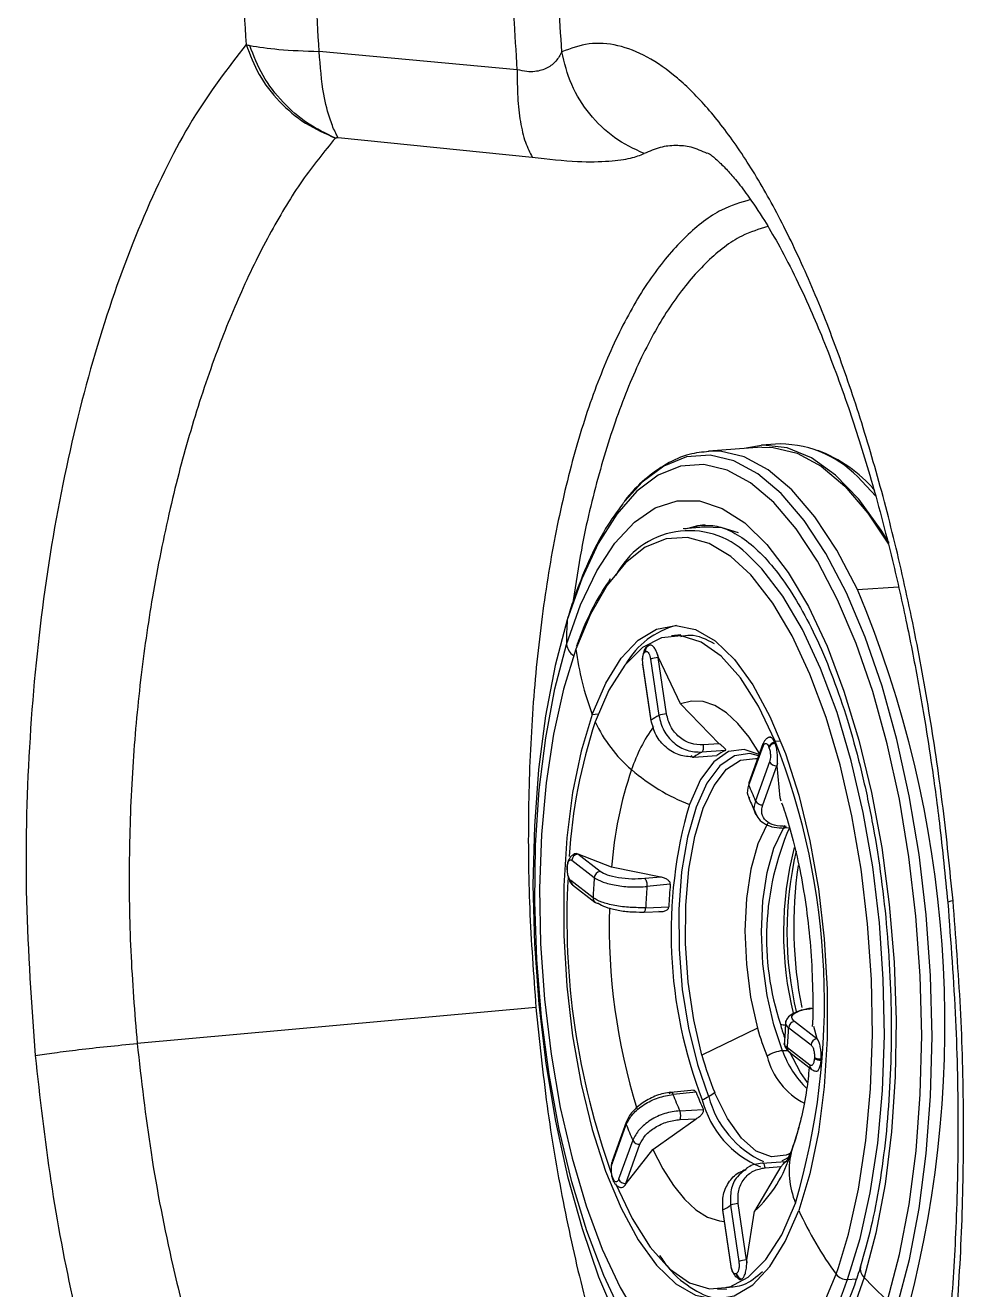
# Model space of a CAD drawing. Extents: x 939 to 1039, y 781 to 934.
# Drawn here: x 1024.945 to 1026.781, y 845.999 to 848.473 of the extents above; entities that cross this region are included whole.
import ezdxf

# ---------------------------------------------------------------- set-up
doc = ezdxf.new("R2010")
doc.units = 0
doc.header["$MEASUREMENT"] = 0
doc.layers.add('1', color=4, linetype='Continuous')

# ---------------------------------------------------------------- blocks, each defined once
blk = doc.blocks.new('Envoy')
at = {"layer": '1', "color": 3, "linetype": 'Continuous', "lineweight": 25}
for p, q in [((87.2537, 49.2116), (86.8662, 49.2474)), ((86.9031, 49.0789), (87.2831, 49.0404)), ((87.7317, 48.473), (87.6279, 48.4657)), ((87.7677, 48.4795), (87.7314, 48.4769)), ((87.9276, 48.4068), (87.9551, 48.3772)), ((87.619, 48.317), (87.5782, 48.3134)), ((87.5817, 48.3137), (87.6132, 48.3206)), ((87.9189, 48.1947), (87.999, 48.2003)), ((87.5733, 48.106), (87.5552, 48.1044)), ((87.5037, 48.0728), (87.5044, 48.0732)), ((87.5093, 48.0841), (87.5085, 48.0837)), ((87.53, 48.0617), (87.5282, 48.0674)), ((87.5282, 48.0674), (87.5293, 48.0616)), ((87.5293, 48.0616), (87.53, 48.0617)), ((87.5455, 47.9514), (87.5293, 48.0616)), ((87.5726, 47.9709), (87.53, 48.0617)), ((87.4985, 48.0484), (87.5147, 47.9381)), ((87.5155, 47.939), (87.4993, 48.0493)), ((87.5144, 48.0583), (87.5306, 47.948)), ((87.6485, 47.8931), (87.5726, 47.9709)), ((87.4004, 47.9506), (87.4119, 47.9514)), ((87.6485, 47.8931), (87.6173, 47.8908)), ((87.7342, 47.8932), (87.7066, 47.8167)), ((87.7068, 47.8119), (87.7345, 47.8884)), ((87.757, 47.8957), (87.7576, 47.8942)), ((87.7584, 47.898), (87.7685, 47.8989)), ((87.5988, 47.8671), (87.6439, 47.87)), ((87.6607, 47.88), (87.6147, 47.8766)), ((87.7453, 47.8872), (87.7459, 47.8857)), ((87.7471, 47.858), (87.7195, 47.7815)), ((87.7337, 47.7736), (87.7613, 47.8501)), ((87.7626, 47.8546), (87.7613, 47.8501)), ((87.7613, 47.8501), (87.7621, 47.8501)), ((87.7621, 47.8501), (87.7626, 47.8546)), ((87.7676, 47.787), (87.7621, 47.8501)), ((87.7698, 47.7809), (87.7676, 47.787)), ((87.7765, 47.7285), (87.786, 47.729)), ((87.3694, 47.6783), (87.3645, 47.6774)), ((87.3725, 47.6771), (87.3694, 47.6783)), ((87.3694, 47.6783), (87.3718, 47.677)), ((87.3718, 47.677), (87.3725, 47.6771)), ((87.4156, 47.6432), (87.3718, 47.677)), ((87.4381, 47.6514), (87.3725, 47.6771)), ((87.3508, 47.6537), (87.3507, 47.6517)), ((87.3516, 47.6502), (87.3517, 47.6522)), ((87.3605, 47.665), (87.4043, 47.6312)), ((87.5342, 47.6322), (87.4381, 47.6514)), ((87.4019, 47.5918), (87.3581, 47.6256)), ((87.3617, 47.617), (87.4055, 47.5832)), ((87.5342, 47.6322), (87.5032, 47.6292)), ((87.5529, 47.6182), (87.5073, 47.6139)), ((87.5048, 47.5723), (87.5502, 47.5743)), ((87.5009, 47.5635), (87.5358, 47.565)), ((87.2902, 47.3769), (86.5102, 47.3068)), ((87.8396, 47.3158), (87.7958, 47.3496)), ((87.7235, 47.3366), (87.6148, 47.2838)), ((87.7845, 47.3376), (87.8283, 47.3038)), ((87.8403, 47.3158), (87.8339, 47.3401)), ((87.8259, 47.2643), (87.7821, 47.2982)), ((87.8396, 47.3158), (87.8419, 47.3134)), ((87.8403, 47.3158), (87.8396, 47.3158)), ((87.8419, 47.3134), (87.8403, 47.3158)), ((87.7858, 47.2896), (87.7852, 47.29)), ((87.7858, 47.2896), (87.8296, 47.2558)), ((87.8348, 47.2791), (87.8347, 47.2772)), ((87.8482, 47.2763), (87.8481, 47.2744)), ((87.5995, 47.2153), (87.5543, 47.2111)), ((87.6034, 47.2113), (87.5583, 47.2071)), ((87.5716, 47.175), (87.6175, 47.1773)), ((87.4667, 47.1526), (87.439, 47.0762)), ((87.4393, 47.0714), (87.4669, 47.1479)), ((87.4717, 47.1631), (87.4667, 47.1528)), ((87.519, 47.099), (87.6034, 47.1594)), ((87.5722, 47.1579), (87.6034, 47.1594)), ((87.4796, 47.1174), (87.4519, 47.041)), ((87.4661, 47.033), (87.4937, 47.1095)), ((87.4668, 47.0331), (87.519, 47.099)), ((87.7325, 47.0725), (87.7785, 47.0761)), ((87.718, 46.9787), (87.7696, 47.0661)), ((87.7384, 47.0637), (87.7696, 47.0661)), ((87.4404, 47.0399), (87.4411, 47.0384)), ((87.4411, 47.0421), (87.4405, 47.0436)), ((87.4645, 47.0294), (87.4668, 47.0331)), ((87.4661, 47.033), (87.4645, 47.0294)), ((87.4668, 47.0331), (87.4661, 47.033)), ((87.655, 46.9804), (87.6712, 46.8701)), ((87.672, 46.871), (87.6558, 46.9813)), ((87.6709, 46.9903), (87.6871, 46.88)), ((87.7019, 46.8834), (87.6858, 46.9936)), ((87.7027, 46.8834), (87.7179, 46.9786)), ((87.7027, 46.8834), (87.7019, 46.8834)), ((87.7019, 46.8834), (87.7026, 46.8774)), ((87.7026, 46.8774), (87.7027, 46.8834)), ((87.6827, 46.8566), (87.682, 46.8561)), ((87.8773, 46.8552), (87.8819, 46.8683)), ((87.6454, 46.826), (87.6635, 46.8269)), ((87.6932, 46.8459), (87.6925, 46.8455)), ((87.8993, 46.8453), (87.9171, 46.8463))]:
    blk.add_line(p, q, dxfattribs=at)
at = {"layer": '1', "color": 3, "linetype": 'Continuous', "lineweight": 25, "flags": 128}
for points in [[(87.9966, 46.7927), (88.0207, 46.8841), (88.0399, 46.9841), (88.0537, 47.0913), (88.0621, 47.2039), (88.0649, 47.3204), (88.062, 47.4392), (88.0536, 47.5584), (88.0396, 47.6763), (88.0204, 47.7912), (87.9962, 47.9014), (87.9673, 48.0054), (87.9342, 48.1015), (87.8974, 48.1885), (87.8574, 48.265), (87.8148, 48.3299), (87.7701, 48.3823), (87.7242, 48.4214), (87.6775, 48.4466), (87.6309, 48.4576), (87.5849, 48.4542), (87.5403, 48.4364), (87.4977, 48.4046), (87.4639, 48.3673)], [(87.9189, 48.1947), (87.8786, 48.2717), (87.8357, 48.337), (87.7908, 48.3897), (87.7445, 48.4291), (87.6976, 48.4545), (87.6506, 48.4655), (87.6284, 48.4657)], [(87.9811, 48.2858), (87.9656, 48.3109), (87.9216, 48.3713), (87.8758, 48.4188), (87.829, 48.4525), (87.7818, 48.4721), (87.7349, 48.4771), (87.6976, 48.4706)], [(87.7317, 48.473), (87.7544, 48.4729), (87.8014, 48.4618), (87.8483, 48.4364), (87.8946, 48.3971), (87.9396, 48.3443), (87.9797, 48.2837)], [(87.9776, 46.8037), (88.0013, 46.8936), (88.0201, 46.9918), (88.0337, 47.097), (88.042, 47.2077), (88.0447, 47.3222), (88.0419, 47.4388), (88.0335, 47.5559), (88.0198, 47.6717), (88.001, 47.7846), (87.9772, 47.8929), (87.9488, 47.995), (87.9163, 48.0894), (87.8802, 48.1748), (87.8409, 48.25), (87.799, 48.3137), (87.7552, 48.3652), (87.71, 48.4036), (87.6642, 48.4284), (87.6184, 48.4392), (87.5732, 48.4358), (87.5294, 48.4184), (87.4876, 48.3871), (87.4483, 48.3425), (87.4122, 48.2851), (87.3798, 48.2159), (87.3515, 48.1357)], [(87.3501, 48.0875), (87.3775, 48.1648), (87.4091, 48.2311), (87.4443, 48.2854), (87.4827, 48.3268), (87.5235, 48.3546), (87.5662, 48.3685), (87.6101, 48.3682), (87.6545, 48.3536), (87.6987, 48.3251), (87.742, 48.2831), (87.7836, 48.2283), (87.8231, 48.1614), (87.8596, 48.0837), (87.8927, 47.9962), (87.9219, 47.9003), (87.9466, 47.7977), (87.9665, 47.6899), (87.9813, 47.5785), (87.9907, 47.4655), (87.9946, 47.3524), (87.9929, 47.2412), (87.9857, 47.1336), (87.9731, 47.0312), (87.9552, 46.9358), (87.9323, 46.8487)], [(87.621, 48.3211), (87.6064, 48.3193), (87.5875, 48.3142)], [(87.6861, 48.3055), (87.6544, 48.3152), (87.619, 48.317)], [(87.7102, 48.2234), (87.6716, 48.2594), (87.6291, 48.2851), (87.5866, 48.2967), (87.5447, 48.2942), (87.5041, 48.2775), (87.4655, 48.2469), (87.4297, 48.203), (87.3971, 48.1465), (87.3684, 48.0784)], [(87.8993, 46.8453), (87.924, 46.9253), (87.944, 47.0146), (87.9587, 47.1117), (87.968, 47.2149), (87.9716, 47.3224), (87.9696, 47.4324), (87.962, 47.543), (87.9488, 47.6524), (87.9304, 47.7585), (87.907, 47.8597), (87.8791, 47.9542), (87.847, 48.0404), (87.8114, 48.1168), (87.7729, 48.1821), (87.7321, 48.2352), (87.7018, 48.2652)], [(87.8819, 46.8683), (87.9016, 46.9338), (87.9212, 47.0215), (87.9356, 47.1169), (87.9448, 47.2182), (87.9484, 47.3238), (87.9464, 47.4318), (87.9389, 47.5405), (87.926, 47.6478), (87.9079, 47.7521), (87.8849, 47.8515), (87.8575, 47.9443), (87.826, 48.0289), (87.791, 48.104), (87.7532, 48.1681), (87.7132, 48.2202), (87.7102, 48.2234)], [(87.3515, 48.1357), (87.3278, 48.0459), (87.309, 47.9476), (87.2954, 47.8424), (87.2872, 47.7318), (87.2844, 47.6173), (87.2873, 47.5007), (87.2956, 47.3836), (87.3093, 47.2678), (87.3282, 47.1549), (87.3519, 47.0466), (87.3803, 46.9445), (87.4128, 46.85), (87.4489, 46.7646), (87.4882, 46.6895), (87.5301, 46.6257), (87.564, 46.5847)], [(87.4004, 47.9506), (87.4266, 48.0116), (87.4568, 48.0605), (87.4903, 48.096), (87.5262, 48.1175), (87.5639, 48.1244), (87.6024, 48.1166), (87.6409, 48.0942), (87.6785, 48.0578), (87.7144, 48.0082), (87.7478, 47.9464), (87.778, 47.8738), (87.8043, 47.7922), (87.826, 47.7032), (87.8427, 47.609), (87.8541, 47.5115), (87.8598, 47.413), (87.8598, 47.3157), (87.854, 47.2217), (87.8426, 47.1331), (87.8258, 47.052), (87.8041, 46.9801)], [(87.4791, 46.7394), (87.4594, 46.7747), (87.4228, 46.8525), (87.3897, 46.94), (87.3605, 47.0358), (87.3358, 47.1385), (87.3159, 47.2463), (87.3011, 47.3576), (87.2917, 47.4707), (87.2878, 47.5837), (87.2895, 47.6949), (87.2967, 47.8026), (87.3094, 47.9049), (87.3272, 48.0004), (87.3501, 48.0875)], [(87.7584, 47.898), (87.7258, 47.9664), (87.6902, 48.0223), (87.6524, 48.0646), (87.6134, 48.0921), (87.5741, 48.1042), (87.5355, 48.1005), (87.4985, 48.0812), (87.464, 48.0468), (87.433, 47.998), (87.4061, 47.9361)], [(87.3684, 48.0784), (87.3441, 47.9998), (87.3245, 47.912), (87.3101, 47.8167), (87.301, 47.7153), (87.2974, 47.6098), (87.2993, 47.5017), (87.3068, 47.3931), (87.3197, 47.2857), (87.3378, 47.1815), (87.3608, 47.0821), (87.3883, 46.9893), (87.4197, 46.9046), (87.4547, 46.8296), (87.4925, 46.7655), (87.5326, 46.7134), (87.5712, 46.6765)], [(87.4985, 48.0484), (87.4985, 48.0484), (87.4987, 48.0488), (87.4993, 48.0493)], [(87.7274, 47.8743), (87.707, 47.9062), (87.6853, 47.933), (87.663, 47.9536), (87.6402, 47.9678), (87.6174, 47.9755), (87.5947, 47.9765), (87.5726, 47.9709)], [(87.4004, 47.9506), (87.3786, 47.8787), (87.3618, 47.7975), (87.3504, 47.709), (87.3446, 47.615), (87.3446, 47.5177), (87.3504, 47.4191), (87.3617, 47.3217), (87.3784, 47.2274), (87.4002, 47.1384), (87.4264, 47.0568), (87.4566, 46.9843), (87.49, 46.9225), (87.5259, 46.8728), (87.5636, 46.8364), (87.6021, 46.8141), (87.6406, 46.8062), (87.6782, 46.8131), (87.7142, 46.8346), (87.7476, 46.8702), (87.7778, 46.919), (87.8041, 46.9801)], [(87.5155, 47.939), (87.5149, 47.9386), (87.5147, 47.9381), (87.5147, 47.9381)], [(87.7345, 47.8939), (87.7343, 47.8933), (87.7342, 47.8932)], [(87.7258, 47.8697), (87.7084, 47.8741), (87.6783, 47.8697), (87.6501, 47.8501), (87.6247, 47.816), (87.6033, 47.7688), (87.5865, 47.7103), (87.5751, 47.6427), (87.5696, 47.5686), (87.57, 47.4909), (87.5764, 47.4125), (87.5885, 47.3365), (87.606, 47.2658), (87.628, 47.2031)], [(87.6148, 47.2838), (87.5989, 47.353), (87.588, 47.4267), (87.5827, 47.5023), (87.5831, 47.5768), (87.5893, 47.6475), (87.6008, 47.7117), (87.6175, 47.767), (87.6385, 47.8114), (87.6632, 47.8431), (87.6905, 47.8611), (87.7196, 47.8645), (87.7232, 47.8639)], [(87.7267, 47.8723), (87.6977, 47.8821), (87.667, 47.8776), (87.6381, 47.8576), (87.6122, 47.8228), (87.5903, 47.7745)], [(87.7441, 47.7379), (87.7427, 47.7357), (87.7244, 47.6973), (87.7107, 47.6479), (87.702, 47.5903), (87.699, 47.5271), (87.7017, 47.4616), (87.71, 47.397), (87.7235, 47.3366)], [(87.7727, 47.2925), (87.7553, 47.3431), (87.7422, 47.4008), (87.7341, 47.4625), (87.7313, 47.5253), (87.7341, 47.5858), (87.7422, 47.6412), (87.7553, 47.6886), (87.7728, 47.7256), (87.7778, 47.7333)], [(87.8211, 47.2304), (87.8074, 47.2497), (87.7864, 47.2913)], [(87.7885, 47.0924), (87.7798, 47.0883), (87.7508, 47.0849), (87.7211, 47.0961), (87.692, 47.1215), (87.6646, 47.1601), (87.6397, 47.2106)], [(87.519, 47.099), (87.5385, 47.0612), (87.5592, 47.0288), (87.5809, 47.002), (87.6032, 46.9814), (87.626, 46.9672), (87.6489, 46.9595), (87.6582, 46.9583)], [(87.7891, 47.0925), (87.7924, 47.1038), (87.7934, 47.1069)], [(87.772, 47.0778), (87.7735, 47.0784), (87.7861, 47.0852)], [(87.4456, 47.0326), (87.4782, 46.9642), (87.5138, 46.9083), (87.5516, 46.866), (87.5906, 46.8385), (87.6299, 46.8264), (87.6685, 46.8301), (87.7055, 46.8494), (87.7399, 46.8838), (87.771, 46.9326), (87.7978, 46.9945)], [(87.655, 46.9804), (87.655, 46.9804), (87.6552, 46.9808), (87.6558, 46.9813)], [(87.5712, 46.6765), (87.5742, 46.6741), (87.6166, 46.6485), (87.6591, 46.6368), (87.7011, 46.6394), (87.7416, 46.6561), (87.7802, 46.6866), (87.816, 46.7305), (87.8486, 46.7871), (87.8773, 46.8552)], [(87.672, 46.871), (87.6713, 46.8706), (87.6712, 46.8701), (87.6714, 46.8698)], [(87.9323, 46.8487), (87.9049, 46.7714), (87.8733, 46.7051), (87.8381, 46.6508), (87.7997, 46.6094), (87.7589, 46.5815), (87.7162, 46.5677), (87.6723, 46.568), (87.6279, 46.5825), (87.5837, 46.611), (87.5405, 46.653), (87.4988, 46.7079), (87.4791, 46.7394)]]:
    blk.add_lwpolyline(points, dxfattribs=at)
at = {"layer": '1', "color": 3, "linetype": 'Continuous', "lineweight": 25}
for centre, radius, start, end in [((87.766, 48.2634), 0.2161, 41.5994, 89.5611), ((87.743, 48.2065), 0.2782, 40.9155, 69.2065), ((87.5903, 48.1482), 0.1617, 46.389, 152.7031), ((85.8911, 47.3445), 2.1989, 345.3828, 22.7465), ((87.7422, 48.0999), 0.3923, 174.7645, 181.8217), ((87.6052, 47.9688), 0.1607, 104.5585, 149.8928), ((87.3807, 48.0914), 0.0309, 187.2617, 237.0498), ((87.9118, 48.1462), 0.5476, 187.1129, 200.9279), ((87.5141, 48.0747), 0.0106, 122.0205, 190.3574), ((87.5147, 48.0752), 0.0105, 106.8579, 190.6797), ((87.5312, 48.0181), 0.0436, 92.4737, 112.6367), ((87.5161, 47.939), 0.00166, 214.1349, 267.1693), ((87.5728, 47.8603), 0.0974, 115.6781, 126.0233), ((87.5473, 47.9078), 0.0436, 92.4737, 112.6367), ((88.3946, 47.6086), 1.0413, 161.6694, 176.4693), ((87.6531, 48.0497), 0.2718, 204.6999, 229.6469), ((87.7807, 47.7403), 0.3203, 144.3937, 161.3909), ((87.7405, 47.8911), 0.00656, 161.4721, 204.2606), ((87.7594, 47.8801), 0.0158, 98.498, 153.1677), ((87.76, 47.8786), 0.0158, 98.504, 153.1726), ((86.4576, 47.3886), 1.3969, 343.6155, 21.3896), ((87.6486, 47.8019), 0.082, 114.3692, 127.3322), ((87.694, 47.8052), 0.0819, 113.9837, 127.7186), ((88.2135, 47.5927), 0.7776, 161.2618, 175.6769), ((87.729, 48.1337), 0.3851, 229.1335, 248.8795), ((87.7604, 47.865), 0.015, 207.9163, 273.7106), ((87.7128, 47.8146), 0.00654, 161.4115, 204.3212), ((87.1205, 47.5502), 0.6421, 21.1143, 24.055), ((88.4576, 47.5228), 0.9031, 163.8163, 201.1888), ((87.7327, 47.7885), 0.015, 207.9348, 273.7011), ((88.2819, 47.5133), 0.5407, 156.5309, 198.1976), ((87.3734, 47.6642), 0.013, 97.3614, 176.152), ((88.4386, 47.5235), 0.6643, 165.4723, 193.9442), ((88.472, 47.5262), 0.6909, 166.9126, 193.3596), ((87.3525, 47.6518), 0.00179, 182.2661, 240.9389), ((87.3523, 47.6535), 0.0015, 153.3852, 246.163), ((87.4172, 47.6303), 0.013, 97.3608, 176.1407), ((88.6188, 47.5364), 0.8244, 171.7336, 191.1632), ((88.823, 47.551), 1.4723, 176.8579, 199.7634), ((87.368, 47.6247), 0.00993, 175.0494, 231.0501), ((88.5055, 47.5438), 1.1047, 175.461, 177.5103), ((88.4812, 47.5392), 0.9317, 175.1307, 177.8407), ((87.4113, 47.5908), 0.0095, 173.8976, 272.7332), ((88.4312, 47.5362), 0.9271, 175.1957, 177.7705), ((88.6514, 47.5393), 1.2181, 178.469, 197.178), ((88.2523, 47.4783), 0.5022, 195.4533, 198.5629), ((87.824, 47.6392), 0.3, 259.2904, 261.3227), ((87.7975, 47.3367), 0.013, 97.3594, 176.1414), ((88.1791, 47.4611), 0.4723, 195.2867, 202.3478), ((86.6809, 47.3856), 1.1046, 355.461, 357.5103), ((87.7921, 47.2973), 0.00999, 175.1252, 226.9169), ((87.8413, 47.3029), 0.013, 97.3746, 176.1388), ((88.2205, 47.4493), 0.6279, 195.2884, 202.3486), ((87.7778, 47.2302), 0.0625, 94.747, 124.6791), ((87.8807, 47.3166), 0.1428, 194.2027, 242.7689), ((87.776, 47.2488), 0.0438, 82.4096, 94.3903), ((87.9487, 47.3533), 0.1862, 199.0581, 226.3544), ((87.8464, 47.2996), 0.0253, 242.337, 273.7052), ((87.8465, 47.3016), 0.0253, 242.3332, 273.705), ((87.8357, 47.2634), 0.00985, 174.7947, 231.3048), ((88.0635, 47.3984), 0.5403, 200.7425, 204.4283), ((88.1081, 47.4013), 0.5392, 200.6353, 204.5413), ((87.5319, 47.3678), 0.1907, 296.0295, 300.2766), ((87.8028, 47.2438), 0.1931, 194.1979, 247.7564), ((87.5366, 47.3597), 0.1813, 300.2755, 304.6675), ((87.8164, 47.2525), 0.1947, 194.6847, 245.3616), ((87.4726, 47.1505), 0.00634, 154.089, 204.9223), ((88.0622, 47.3777), 0.6381, 201.1089, 204.068), ((87.2407, 47.2887), 0.5824, 340.3133, 345.5093), ((87.4928, 47.1244), 0.015, 207.9161, 273.7197), ((87.4452, 47.0741), 0.00654, 161.4119, 204.3208), ((87.5448, 47.1661), 0.2551, 312.7182, 343.2231), ((87.9472, 47.0572), 0.1619, 167.4131, 202.7626), ((87.4452, 47.0417), 0.00514, 158.0054, 200.9959), ((87.4456, 47.0402), 0.0049, 157.0587, 212.2548), ((87.4651, 47.048), 0.015, 207.9362, 273.6997), ((87.6136, 47.0691), 0.0974, 295.6781, 306.0233), ((87.6877, 46.9501), 0.0436, 92.4727, 112.6328), ((88.464, 47.283), 0.7261, 204.6579, 216.0992), ((87.7038, 46.8398), 0.0436, 92.4738, 112.6355), ((87.6944, 46.8579), 0.0125, 187.8297, 261.4639), ((87.6951, 46.8583), 0.0125, 187.8306, 261.4631), ((87.8979, 46.8715), 0.0263, 218.325, 272.9692), ((87.9476, 46.8659), 0.023, 166.9114, 228.3781), ((87.4336, 46.9968), 0.4897, 320.6402, 341.9687), ((88.592, 47.4674), 0.9044, 223.164, 227.2074)]:
    blk.add_arc(centre, radius, start, end, dxfattribs=at)
for points, knots in [([(87.2537, 49.2116), (87.2494, 49.2817), (87.2406, 49.4226), (87.2302, 49.6307), (87.2238, 49.8328), (87.2246, 50.0207), (87.236, 50.1809), (87.2606, 50.3062), (87.298, 50.402), (87.3593, 50.5019), (87.4484, 50.5957), (87.5586, 50.6855), (87.6695, 50.765), (87.7415, 50.8124), (87.778, 50.8364)], [0, 0, 0, 0, 0.062051, 0.124646, 0.187449, 0.249859, 0.312039, 0.374411, 0.437949, 0.501185, 0.625201, 0.752428, 0.874815, 1, 1, 1, 1]), ([(86.923, 50.8262), (86.8976, 50.7984), (86.8469, 50.7426), (86.7897, 50.6451), (86.7514, 50.5457), (86.7279, 50.459), (86.7104, 50.3604), (86.6977, 50.2396), (86.6914, 50.0967), (86.6915, 49.9343), (86.697, 49.7401), (86.7078, 49.5156), (86.7181, 49.3454), (86.7233, 49.261)], [0, 0, 0, 0, 0.1251786, 0.2507057, 0.3131268, 0.37544, 0.4376608, 0.500085, 0.5837992, 0.6671701, 0.7501423, 0.8760266, 1, 1, 1, 1]), ([(87.3407, 49.2467), (87.3367, 49.3125), (87.3288, 49.4444), (87.3219, 49.6369), (87.3228, 49.8194), (87.3365, 49.9805), (87.3644, 50.1089), (87.4026, 50.2064), (87.4466, 50.2816), (87.508, 50.3614), (87.5882, 50.4394), (87.6846, 50.5162), (87.7812, 50.5849), (87.8445, 50.6261), (87.8765, 50.647)], [0, 0, 0, 0, 0.063362, 0.127015, 0.190592, 0.254073, 0.317948, 0.382387, 0.447158, 0.510454, 0.633365, 0.758232, 0.877815, 1, 1, 1, 1]), ([(86.8662, 49.2474), (86.8618, 49.323), (86.853, 49.4745), (86.8445, 49.698), (86.8431, 49.9162), (86.8538, 50.1224), (86.8816, 50.3035), (86.9262, 50.4452), (86.9819, 50.5527), (87.024, 50.6058), (87.045, 50.6324)], [0, 0, 0, 0, 0.125428, 0.251044, 0.375102, 0.499829, 0.623918, 0.748611, 0.874388, 1, 1, 1, 1]), ([(86.7233, 49.261), (86.6876, 49.2147), (86.6166, 49.1227), (86.5217, 48.931), (86.4392, 48.7078), (86.3725, 48.455), (86.3238, 48.1798), (86.2961, 47.8883), (86.289, 47.5867), (86.3035, 47.3842), (86.3108, 47.2831)], [0, 0, 0, 0, 0.128641, 0.25589, 0.381874, 0.506778, 0.630814, 0.754197, 0.87717, 1, 1, 1, 1]), ([(86.7233, 49.261), (86.7308, 49.241), (86.7459, 49.201), (86.787, 49.1483), (86.838, 49.1045), (86.8779, 49.0868), (86.8979, 49.078)], [0, 0, 0, 0, 0.249999, 0.499999, 0.750003, 1, 1, 1, 1]), ([(86.7233, 49.2609), (86.7244, 49.2606), (86.7267, 49.26), (86.7292, 49.2593), (86.7305, 49.259)], [0, 0, 0, 0, 0.499678, 1, 1, 1, 1]), ([(86.8979, 49.0779), (86.8793, 49.0869), (86.8422, 49.1046), (86.7938, 49.1473), (86.7537, 49.1991), (86.7382, 49.239), (86.7304, 49.259)], [0, 0, 0, 0, 0.246189, 0.489913, 0.744548, 1, 1, 1, 1]), ([(86.7305, 49.259), (86.7478, 49.2562), (86.7828, 49.2505), (86.8383, 49.2484), (86.8662, 49.2474)], [0, 0, 0, 0, 0.496686, 1, 1, 1, 1]), ([(88.1059, 47.586), (88.0998, 47.6466), (88.0877, 47.768), (88.0616, 47.9465), (88.0301, 48.1204), (87.9929, 48.2876), (87.9508, 48.4466), (87.9041, 48.5956), (87.8536, 48.733), (87.7998, 48.8574), (87.7435, 48.9673), (87.6854, 49.0614), (87.6262, 49.1387), (87.5667, 49.1982), (87.5077, 49.2394), (87.4499, 49.2615), (87.3937, 49.266), (87.3583, 49.2532), (87.3406, 49.2467)], [0, 0, 0, 0, 0.061999, 0.124038, 0.186137, 0.248316, 0.310589, 0.372969, 0.43546, 0.498063, 0.560767, 0.623557, 0.686411, 0.749286, 0.812133, 0.874902, 0.937542, 1, 1, 1, 1]), ([(86.9031, 49.0789), (86.903, 49.0791), (86.9014, 49.0818), (86.8961, 49.092), (86.8859, 49.1173), (86.8723, 49.1684), (86.8684, 49.2184), (86.8662, 49.2474)], [0, 0, 0, 0, 0.007687, 0.074762, 0.266728, 0.57538, 1, 1, 1, 1]), ([(87.3407, 49.2467), (87.3374, 49.2405), (87.3311, 49.2285), (87.3136, 49.2145), (87.293, 49.2077), (87.272, 49.2073), (87.26, 49.2101), (87.2537, 49.2116)], [0, 0, 0, 0, 0.2626126, 0.5058118, 0.7409009, 0.8638688, 1, 1, 1, 1]), ([(87.5016, 49.0475), (87.4817, 49.057), (87.4418, 49.0759), (87.3934, 49.1236), (87.3567, 49.1811), (87.346, 49.2249), (87.3407, 49.2467)], [0, 0, 0, 0, 0.249996, 0.4999933, 0.749997, 1, 1, 1, 1]), ([(87.2537, 49.2116), (87.2536, 49.1934), (87.2535, 49.157), (87.2592, 49.109), (87.2688, 49.068), (87.2783, 49.0496), (87.2831, 49.0404)], [0, 0, 0, 0, 0.2500001, 0.4999984, 0.749999, 1, 1, 1, 1]), ([(86.8979, 49.078), (86.8761, 49.0513), (86.8328, 48.9984), (86.7713, 48.8967), (86.7145, 48.7824), (86.6615, 48.6519), (86.6145, 48.51), (86.5728, 48.3516), (86.5399, 48.1879), (86.5155, 48.0182), (86.4999, 47.8462), (86.4934, 47.6686), (86.4957, 47.4873), (86.5053, 47.3671), (86.5102, 47.3068)], [0, 0, 0, 0, 0.0860162, 0.1704599, 0.2568672, 0.3377863, 0.4251912, 0.5083822, 0.5965652, 0.6755277, 0.7553793, 0.837946, 0.9185896, 1, 1, 1, 1]), ([(86.8979, 49.078), (86.8982, 49.0781), (86.8987, 49.0784), (86.8999, 49.0787), (86.9013, 49.0789), (86.9025, 49.0789), (86.9031, 49.0789)], [0, 0, 0, 0, 0.194921, 0.425106, 0.717831, 1, 1, 1, 1]), ([(87.6251, 49.0477), (87.6145, 49.0524), (87.5937, 49.0618), (87.5632, 49.064), (87.5323, 49.0611), (87.5121, 49.0521), (87.5016, 49.0475)], [0, 0, 0, 0, 0.243783, 0.480494, 0.732628, 1, 1, 1, 1]), ([(87.2831, 49.0404), (87.3137, 49.0369), (87.3696, 49.0306), (87.4336, 49.0322), (87.4779, 49.038), (87.4938, 49.0444), (87.5016, 49.0475)], [0, 0, 0, 0, 0.301788, 0.55152, 0.77887, 1, 1, 1, 1]), ([(87.6257, 49.0493), (87.6255, 49.0493), (87.6252, 49.0494), (87.6274, 49.0481), (87.6314, 49.0455), (87.6374, 49.041), (87.6473, 49.0325), (87.6618, 49.0184), (87.6812, 48.9963), (87.7061, 48.9642), (87.7341, 48.9223), (87.7647, 48.8702), (87.7953, 48.8118), (87.8247, 48.7487), (87.8606, 48.6638), (87.9, 48.558), (87.946, 48.4128), (87.9841, 48.2697), (88.0153, 48.1311), (88.0351, 48.0291), (88.0506, 47.9398), (88.0647, 47.8498), (88.0813, 47.7278), (88.0905, 47.6343), (88.0957, 47.5822)], [0, 0, 0, 0, 0.016679, 0.035068, 0.053068, 0.074854, 0.100783, 0.13938, 0.175001, 0.217703, 0.272719, 0.314482, 0.365019, 0.415557, 0.454061, 0.535948, 0.609178, 0.694536, 0.754921, 0.809936, 0.837335, 0.8774, 0.931622, 1, 1, 1, 1]), ([(87.7096, 48.9576), (87.6907, 48.9519), (87.6473, 48.9389), (87.5833, 48.8889), (87.5183, 48.8138), (87.4593, 48.7152), (87.407, 48.5957), (87.3624, 48.4571), (87.3263, 48.3019), (87.2993, 48.1327), (87.2817, 47.9525), (87.2742, 47.7642), (87.2759, 47.5711), (87.2854, 47.4416), (87.2902, 47.3769)], [0, 0, 0, 0, 0.065707, 0.150643, 0.235578, 0.320513, 0.40545, 0.490385, 0.575321, 0.660257, 0.745193, 0.830128, 0.915064, 1, 1, 1, 1]), ([(87.7438, 48.9049), (87.7266, 48.8996), (87.6859, 48.8873), (87.6251, 48.8397), (87.5626, 48.7674), (87.5057, 48.6724), (87.4553, 48.5573), (87.4126, 48.4234), (87.3814, 48.2948), (87.3682, 48.2067), (87.3633, 48.1734)], [0, 0, 0, 0, 0.099486, 0.235783, 0.372079, 0.508375, 0.644672, 0.780969, 0.917265, 1, 1, 1, 1]), ([(87.6286, 48.4648), (87.6157, 48.4635), (87.587, 48.4606), (87.5446, 48.4417), (87.5025, 48.4105), (87.4744, 48.3836), (87.4613, 48.3644), (87.4601, 48.3626)], [0, 0, 0, 0, 0.20417, 0.4538305, 0.7085686, 0.9737105, 1, 1, 1, 1]), ([(87.4601, 48.3626), (87.4487, 48.347), (87.4244, 48.3138), (87.3923, 48.2502), (87.3683, 48.19), (87.3559, 48.1509), (87.3522, 48.1391)], [0, 0, 0, 0, 0.267876, 0.568823, 0.870092, 1, 1, 1, 1]), ([(87.6139, 48.3202), (87.6238, 48.3204), (87.643, 48.3208), (87.6754, 48.3083), (87.7102, 48.2852), (87.7465, 48.2493), (87.782, 48.2028), (87.8163, 48.1457), (87.849, 48.0786), (87.8792, 48.0024), (87.9066, 47.9182), (87.9304, 47.8272), (87.9504, 47.7309), (87.9661, 47.6306), (87.9774, 47.5279), (87.984, 47.4243), (87.9858, 47.3213), (87.9828, 47.2205), (87.9751, 47.1233), (87.9627, 47.0315), (87.9464, 46.9461), (87.9322, 46.8959), (87.9252, 46.871)], [0, 0, 0, 0, 0.051006, 0.099718, 0.151645, 0.201242, 0.250317, 0.299435, 0.348811, 0.398465, 0.448352, 0.498417, 0.548612, 0.598896, 0.649235, 0.699602, 0.74997, 0.800307, 0.850586, 0.900776, 0.950837, 1, 1, 1, 1]), ([(87.4356, 48.2158), (87.4255, 48.2005), (87.4043, 48.1681), (87.383, 48.1209), (87.3717, 48.0903), (87.3689, 48.083)], [0, 0, 0, 0, 0.408955, 0.858767, 1, 1, 1, 1]), ([(87.5734, 48.1031), (87.5796, 48.1044), (87.6011, 48.1092), (87.6233, 48.0974), (87.639, 48.089)], [0, 0, 0, 0, 0.288656, 1, 1, 1, 1]), ([(87.5072, 48.0827), (87.5063, 48.0821), (87.5047, 48.0807), (87.5019, 48.0764), (87.4994, 48.0691), (87.4982, 48.0603), (87.4982, 48.0532), (87.4986, 48.0498), (87.4987, 48.0481)], [0, 0, 0, 0, 0.135208, 0.265685, 0.516578, 0.759146, 0.879306, 1, 1, 1, 1]), ([(87.4993, 48.0493), (87.4991, 48.0522), (87.4985, 48.058), (87.4995, 48.0655), (87.5013, 48.0706), (87.5029, 48.0721), (87.5037, 48.0728)], [0, 0, 0, 0, 0.279489, 0.559, 0.779427, 1, 1, 1, 1]), ([(87.5044, 48.0732), (87.5056, 48.0735), (87.5078, 48.074), (87.5109, 48.0703), (87.5132, 48.0648), (87.514, 48.0605), (87.5144, 48.0583)], [0, 0, 0, 0, 0.279692, 0.559202, 0.779569, 1, 1, 1, 1]), ([(87.5282, 48.0674), (87.527, 48.0704), (87.5246, 48.0766), (87.5203, 48.0829), (87.5158, 48.0864), (87.513, 48.0856), (87.5117, 48.0852)], [0, 0, 0, 0, 0.246581, 0.499398, 0.752587, 1, 1, 1, 1]), ([(87.5988, 47.8671), (87.5893, 47.8677), (87.5702, 47.8688), (87.5437, 47.8849), (87.5232, 47.9091), (87.5181, 47.9291), (87.5155, 47.939)], [0, 0, 0, 0, 0.249982, 0.499971, 0.749967, 1, 1, 1, 1]), ([(87.5306, 47.948), (87.5331, 47.9381), (87.5383, 47.9181), (87.5587, 47.8939), (87.5854, 47.8779), (87.6049, 47.877), (87.6147, 47.8766)], [0, 0, 0, 0, 0.2500344, 0.5000327, 0.750022, 1, 1, 1, 1]), ([(87.6173, 47.8908), (87.609, 47.8911), (87.5924, 47.8919), (87.5696, 47.9054), (87.552, 47.926), (87.5477, 47.9429), (87.5455, 47.9514)], [0, 0, 0, 0, 0.249818, 0.500224, 0.750495, 1, 1, 1, 1]), ([(87.6173, 47.8908), (87.6174, 47.89), (87.6175, 47.8884), (87.6176, 47.8853), (87.6172, 47.8816), (87.6164, 47.8787), (87.6155, 47.8772), (87.615, 47.8768), (87.6147, 47.8766)], [0, 0, 0, 0, 0.1247225, 0.2493491, 0.5000001, 0.750666, 0.8752722, 1, 1, 1, 1]), ([(87.6607, 47.88), (87.661, 47.8802), (87.6614, 47.8805), (87.6612, 47.8815), (87.6603, 47.8829), (87.6582, 47.8853), (87.6544, 47.8887), (87.6505, 47.8916), (87.6485, 47.8931)], [0, 0, 0, 0, 0.09422, 0.19046, 0.298301, 0.424558, 0.701651, 1, 1, 1, 1]), ([(87.739, 47.9007), (87.7384, 47.9), (87.7365, 47.8982), (87.7353, 47.8956), (87.7345, 47.8938)], [0, 0, 0, 0, 0.3396113, 1, 1, 1, 1]), ([(87.7345, 47.8884), (87.7353, 47.8901), (87.7369, 47.8934), (87.7401, 47.8939), (87.743, 47.8918), (87.7445, 47.8888), (87.7453, 47.8872)], [0, 0, 0, 0, 0.279484, 0.558978, 0.779411, 1, 1, 1, 1]), ([(87.7494, 47.906), (87.7479, 47.9058), (87.7449, 47.9054), (87.7413, 47.9034), (87.7396, 47.9013), (87.739, 47.9007)], [0, 0, 0, 0, 0.402194, 0.802971, 1, 1, 1, 1]), ([(87.757, 47.8957), (87.7559, 47.8981), (87.7535, 47.9028), (87.7498, 47.906), (87.7478, 47.9055), (87.747, 47.9053)], [0, 0, 0, 0, 0.368675, 0.745995, 1, 1, 1, 1]), ([(87.7626, 47.8546), (87.7628, 47.8576), (87.7631, 47.8638), (87.7624, 47.8747), (87.7607, 47.8856), (87.7587, 47.8914), (87.7576, 47.8942)], [0, 0, 0, 0, 0.246561, 0.499349, 0.752618, 1, 1, 1, 1]), ([(87.5938, 47.8704), (87.5942, 47.8697), (87.5949, 47.8682), (87.5963, 47.8669), (87.5976, 47.8665), (87.5984, 47.8669), (87.5988, 47.8671)], [0, 0, 0, 0, 0.259368, 0.518911, 0.76844, 1, 1, 1, 1]), ([(87.7459, 47.8857), (87.7467, 47.8834), (87.7483, 47.8786), (87.749, 47.8703), (87.7486, 47.8631), (87.7476, 47.8597), (87.7471, 47.858)], [0, 0, 0, 0, 0.2796557, 0.559233, 0.7796081, 1, 1, 1, 1]), ([(87.7082, 47.7865), (87.707, 47.7883), (87.7021, 47.7952), (87.7048, 47.8048), (87.7068, 47.8119)], [0, 0, 0, 0, 0.252207, 1, 1, 1, 1]), ([(87.7059, 47.7883), (87.7096, 47.7798), (87.7144, 47.7689), (87.719, 47.757), (87.72, 47.7544)], [0, 0, 0, 0, 0.7789965, 1, 1, 1, 1]), ([(87.7195, 47.7815), (87.7174, 47.7744), (87.7147, 47.7654), (87.7191, 47.7589), (87.72, 47.7575)], [0, 0, 0, 0, 0.801414, 1, 1, 1, 1]), ([(87.7795, 47.7313), (87.7716, 47.7316), (87.7558, 47.7322), (87.739, 47.7417), (87.7301, 47.756), (87.7325, 47.7677), (87.7337, 47.7736)], [0, 0, 0, 0, 0.24982, 0.500213, 0.750495, 1, 1, 1, 1]), ([(87.7705, 47.7776), (87.7729, 47.7712), (87.781, 47.7493), (87.794, 47.7029), (87.8083, 47.6397), (87.8197, 47.5699), (87.8278, 47.4962), (87.8315, 47.4216), (87.8323, 47.3687), (87.8308, 47.3428), (87.8306, 47.3402)], [0, 0, 0, 0, 0.059539, 0.204204, 0.35447, 0.508787, 0.665685, 0.823832, 0.981864, 1, 1, 1, 1]), ([(87.7185, 47.7589), (87.7207, 47.7543), (87.725, 47.7453), (87.7384, 47.7353), (87.7558, 47.7287), (87.7696, 47.7284), (87.7766, 47.7282)], [0, 0, 0, 0, 0.250339, 0.499514, 0.74856, 1, 1, 1, 1]), ([(87.7795, 47.7313), (87.7793, 47.7309), (87.7788, 47.7299), (87.7779, 47.7287), (87.777, 47.7287), (87.7765, 47.7286)], [0, 0, 0, 0, 0.265191, 0.530061, 1, 1, 1, 1]), ([(87.3653, 47.6774), (87.3636, 47.6765), (87.3602, 47.6746), (87.3558, 47.6689), (87.3524, 47.662), (87.3515, 47.6568), (87.351, 47.6542)], [0, 0, 0, 0, 0.257902, 0.512874, 0.760951, 1, 1, 1, 1]), ([(87.3517, 47.6522), (87.352, 47.6548), (87.3527, 47.6601), (87.3551, 47.6647), (87.3578, 47.6664), (87.3596, 47.6655), (87.3605, 47.665)], [0, 0, 0, 0, 0.279658, 0.559275, 0.779583, 1, 1, 1, 1]), ([(87.3509, 47.6523), (87.3508, 47.6506), (87.3508, 47.6473), (87.3513, 47.6403), (87.3531, 47.6316), (87.356, 47.6242), (87.3588, 47.6196), (87.3604, 47.6182), (87.3613, 47.6174)], [0, 0, 0, 0, 0.123179, 0.245036, 0.488777, 0.738034, 0.866861, 1, 1, 1, 1]), ([(87.3581, 47.6256), (87.357, 47.6268), (87.3548, 47.6292), (87.3526, 47.6362), (87.3515, 47.6435), (87.3516, 47.648), (87.3516, 47.6502)], [0, 0, 0, 0, 0.279469, 0.558978, 0.779404, 1, 1, 1, 1]), ([(87.5032, 47.6292), (87.4947, 47.6287), (87.4777, 47.6277), (87.4513, 47.6304), (87.4285, 47.6356), (87.4199, 47.6407), (87.4156, 47.6432)], [0, 0, 0, 0, 0.249811, 0.500211, 0.750494, 1, 1, 1, 1]), ([(87.4043, 47.6312), (87.4094, 47.6282), (87.4195, 47.6222), (87.4464, 47.6156), (87.4774, 47.612), (87.4973, 47.6132), (87.5073, 47.6139)], [0, 0, 0, 0, 0.250032, 0.500026, 0.750026, 1, 1, 1, 1]), ([(87.5032, 47.6292), (87.5035, 47.6289), (87.5041, 47.6283), (87.5052, 47.6264), (87.5064, 47.6231), (87.5071, 47.6193), (87.5074, 47.6161), (87.5073, 47.6146), (87.5073, 47.6139)], [0, 0, 0, 0, 0.124719, 0.249378, 0.500018, 0.750658, 0.875288, 1, 1, 1, 1]), ([(87.5529, 47.6182), (87.5529, 47.619), (87.5529, 47.6206), (87.5519, 47.6229), (87.5501, 47.6251), (87.5467, 47.6279), (87.5413, 47.6308), (87.5366, 47.6317), (87.5342, 47.6322)], [0, 0, 0, 0, 0.0942015, 0.1904479, 0.2982799, 0.4244667, 0.7016139, 1, 1, 1, 1]), ([(87.5048, 47.5723), (87.4948, 47.5723), (87.4749, 47.5722), (87.4439, 47.5762), (87.4171, 47.5828), (87.4069, 47.5888), (87.4019, 47.5918)], [0, 0, 0, 0, 0.249981, 0.499959, 0.749967, 1, 1, 1, 1]), ([(87.4118, 47.5813), (87.4161, 47.5787), (87.4247, 47.5735), (87.4475, 47.5675), (87.4738, 47.5638), (87.4907, 47.5639), (87.4992, 47.5639)], [0, 0, 0, 0, 0.249773, 0.50013, 0.750446, 1, 1, 1, 1]), ([(87.5016, 47.5637), (87.502, 47.564), (87.5028, 47.5647), (87.5038, 47.5668), (87.5045, 47.5693), (87.5047, 47.5713), (87.5048, 47.5723)], [0, 0, 0, 0, 0.259363, 0.518876, 0.768394, 1, 1, 1, 1]), ([(87.5105, 45.7118), (87.5317, 45.6974), (87.5743, 45.6684), (87.6392, 45.656), (87.7037, 45.6668), (87.7671, 45.7032), (87.8283, 45.764), (87.8862, 45.8487), (87.9398, 45.9559), (87.9881, 46.084), (88.0304, 46.231), (88.0658, 46.3946), (88.0937, 46.5726), (88.1135, 46.7624), (88.125, 46.9613), (88.1277, 47.1667), (88.1223, 47.3761), (88.1113, 47.516), (88.1059, 47.586)], [0, 0, 0, 0, 0.062173, 0.124648, 0.187338, 0.250167, 0.313065, 0.37597, 0.438829, 0.501599, 0.564255, 0.626788, 0.689198, 0.751496, 0.8137, 0.875834, 0.937924, 1, 1, 1, 1]), ([(87.53, 47.5653), (87.5325, 47.565), (87.5372, 47.5645), (87.5429, 47.5661), (87.5466, 47.568), (87.5486, 47.5698), (87.5499, 47.5719), (87.5501, 47.5735), (87.5502, 47.5743)], [0, 0, 0, 0, 0.298285, 0.575096, 0.701475, 0.809405, 0.905729, 1, 1, 1, 1]), ([(88.0957, 47.5823), (88.1015, 47.5055), (88.1128, 47.357), (88.1169, 47.1436), (88.1129, 46.9501), (88.1008, 46.7609), (88.0809, 46.5826), (88.054, 46.4218), (88.0274, 46.303), (88.0038, 46.2171), (87.9846, 46.1565), (87.9662, 46.1055), (87.9468, 46.0576), (87.925, 46.0101), (87.8992, 45.9626), (87.8716, 45.922), (87.8568, 45.91), (87.8488, 45.9035)], [0, 0, 0, 0, 0.092988, 0.179932, 0.260888, 0.3359, 0.426685, 0.506999, 0.576863, 0.622424, 0.66213, 0.696, 0.730452, 0.778266, 0.83946, 0.913544, 1, 1, 1, 1]), ([(88.1059, 47.586), (88.1, 47.5846), (88.0936, 47.5831), (88.0962, 47.5824), (88.0964, 47.5823)], [0, 0, 0, 0, 0.907259, 1, 1, 1, 1]), ([(87.4992, 47.5639), (87.4996, 47.5637), (87.5004, 47.5632), (87.5012, 47.5635), (87.5016, 47.5637)], [0, 0, 0, 0, 0.481569, 1, 1, 1, 1]), ([(87.2902, 47.3769), (87.2968, 47.3125), (87.3101, 47.1838), (87.3419, 46.9964), (87.3818, 46.8172), (87.4301, 46.6494), (87.4856, 46.4959), (87.5475, 46.3593), (87.6146, 46.242), (87.6859, 46.1461), (87.7601, 46.0724), (87.8359, 46.0254), (87.89, 46.0031), (87.9179, 46.0041), (87.9209, 46.0042)], [0, 0, 0, 0, 0.089937, 0.179874, 0.269811, 0.359748, 0.449685, 0.539622, 0.629559, 0.719496, 0.809433, 0.899369, 0.989307, 1, 1, 1, 1]), ([(87.8291, 47.3758), (87.8221, 47.3746), (87.808, 47.3721), (87.7919, 47.365), (87.7808, 47.3564), (87.7793, 47.3501), (87.7785, 47.3469)], [0, 0, 0, 0, 0.247832, 0.496294, 0.746927, 1, 1, 1, 1]), ([(87.7958, 47.3496), (87.7934, 47.3523), (87.7884, 47.3577), (87.7941, 47.3657), (87.8085, 47.3723), (87.8239, 47.3745), (87.8316, 47.3756)], [0, 0, 0, 0, 0.2497711, 0.5001425, 0.7504616, 1, 1, 1, 1]), ([(87.7786, 47.3512), (87.778, 47.3389), (87.7772, 47.3232), (87.776, 47.308), (87.7757, 47.3047)], [0, 0, 0, 0, 0.779617, 1, 1, 1, 1]), ([(87.7787, 47.3474), (87.7786, 47.3472), (87.7765, 47.3442), (87.7806, 47.3408), (87.7845, 47.3376)], [0, 0, 0, 0, 0.04779, 1, 1, 1, 1]), ([(86.3108, 47.2831), (86.3227, 47.2849), (86.3464, 47.2885), (86.3953, 47.2946), (86.4505, 47.3009), (86.4903, 47.3048), (86.5102, 47.3068)], [0, 0, 0, 0, 0.250006, 0.500005, 0.750003, 1, 1, 1, 1]), ([(86.5102, 47.3068), (86.5183, 47.2353), (86.5352, 47.0874), (86.5728, 46.8972), (86.613, 46.7362), (86.6528, 46.6018), (86.6879, 46.4999), (86.715, 46.4289), (86.7297, 46.3919), (86.7424, 46.3612), (86.755, 46.3317), (86.7647, 46.3098), (86.7711, 46.2954), (86.7729, 46.2917), (86.7733, 46.2907), (86.7758, 46.2854), (86.7803, 46.2754), (86.7872, 46.2607), (86.7939, 46.2465), (86.8051, 46.2233), (86.8253, 46.1828), (86.8583, 46.1206), (86.8998, 46.0494), (86.9448, 45.98), (86.9892, 45.9183), (87.0187, 45.8827), (87.0332, 45.8653)], [0, 0, 0, 0, 0.118431, 0.244839, 0.324723, 0.404004, 0.492398, 0.521511, 0.54677, 0.568179, 0.585745, 0.609362, 0.615419, 0.617012, 0.617577, 0.617646, 0.62871, 0.639576, 0.650245, 0.660717, 0.692343, 0.74398, 0.810984, 0.875978, 0.938977, 1, 1, 1, 1]), ([(87.7821, 47.2982), (87.7782, 47.3014), (87.774, 47.3049), (87.7763, 47.308), (87.7764, 47.3082)], [0, 0, 0, 0, 0.929739, 1, 1, 1, 1]), ([(87.7761, 47.3081), (87.7763, 47.3048), (87.7766, 47.299), (87.7818, 47.2938), (87.7841, 47.2915)], [0, 0, 0, 0, 0.555816, 1, 1, 1, 1]), ([(87.8283, 47.3038), (87.8294, 47.3026), (87.8316, 47.3001), (87.8338, 47.2932), (87.8349, 47.2858), (87.8348, 47.2814), (87.8348, 47.2791)], [0, 0, 0, 0, 0.279462, 0.559002, 0.779409, 1, 1, 1, 1]), ([(87.8482, 47.2763), (87.8482, 47.2798), (87.8484, 47.2869), (87.847, 47.2977), (87.8447, 47.3072), (87.8428, 47.3113), (87.8419, 47.3134)], [0, 0, 0, 0, 0.247563, 0.500841, 0.753659, 1, 1, 1, 1]), ([(86.3108, 47.2831), (86.32, 47.2008), (86.3384, 47.0359), (86.3843, 46.7955), (86.4425, 46.5642), (86.5128, 46.3459), (86.593, 46.1436), (86.6817, 45.9612), (86.7766, 45.7994), (86.8431, 45.7142), (86.8765, 45.6715)], [0, 0, 0, 0, 0.1228542, 0.2460054, 0.3696256, 0.493874, 0.618907, 0.7448641, 0.8718632, 1, 1, 1, 1]), ([(87.8347, 47.2772), (87.8344, 47.2746), (87.8337, 47.2693), (87.8313, 47.2647), (87.8286, 47.263), (87.8268, 47.2639), (87.8259, 47.2643)], [0, 0, 0, 0, 0.279664, 0.559224, 0.779579, 1, 1, 1, 1]), ([(87.8382, 47.2526), (87.8392, 47.2526), (87.8413, 47.2526), (87.8445, 47.2571), (87.847, 47.2644), (87.8477, 47.2711), (87.8481, 47.2744)], [0, 0, 0, 0, 0.246613, 0.499394, 0.752563, 1, 1, 1, 1]), ([(87.8248, 47.2595), (87.8232, 47.2449), (87.8193, 47.2099), (87.8121, 47.1715), (87.8066, 47.152), (87.8051, 47.1465)], [0, 0, 0, 0, 0.3378842, 0.815725, 1, 1, 1, 1]), ([(87.8289, 47.2563), (87.83, 47.2555), (87.8321, 47.254), (87.8355, 47.2528), (87.8391, 47.2525), (87.8413, 47.2531), (87.8425, 47.2534)], [0, 0, 0, 0, 0.2482878, 0.4987331, 0.7500217, 1, 1, 1, 1]), ([(87.4669, 47.1479), (87.4705, 47.1549), (87.4777, 47.169), (87.5009, 47.1878), (87.5292, 47.2019), (87.5486, 47.2054), (87.5583, 47.2071)], [0, 0, 0, 0, 0.250025, 0.500036, 0.75002, 1, 1, 1, 1]), ([(87.5543, 47.2113), (87.5496, 47.2107), (87.5404, 47.2094), (87.5216, 47.2035), (87.4992, 47.1922), (87.4818, 47.1767), (87.4735, 47.1667), (87.4718, 47.1632), (87.4717, 47.1631)], [0, 0, 0, 0, 0.146432, 0.289732, 0.571531, 0.853567, 0.997369, 1, 1, 1, 1]), ([(87.5513, 47.2082), (87.5515, 47.2087), (87.5519, 47.2097), (87.553, 47.2109), (87.5546, 47.2113), (87.5562, 47.2103), (87.5575, 47.2088), (87.558, 47.2076), (87.5583, 47.2071)], [0, 0, 0, 0, 0.124707, 0.249387, 0.499965, 0.750711, 0.875312, 1, 1, 1, 1]), ([(87.6034, 47.2113), (87.6031, 47.2118), (87.6025, 47.213), (87.6007, 47.2143), (87.5992, 47.2147), (87.5984, 47.2149)], [0, 0, 0, 0, 0.315694, 0.6386465, 1, 1, 1, 1]), ([(87.5716, 47.175), (87.5617, 47.1737), (87.542, 47.1712), (87.5135, 47.1574), (87.4904, 47.1386), (87.4832, 47.1245), (87.4796, 47.1174)], [0, 0, 0, 0, 0.249965, 0.499962, 0.749963, 1, 1, 1, 1]), ([(87.5732, 47.163), (87.5733, 47.1641), (87.5734, 47.1663), (87.5731, 47.1697), (87.5725, 47.1727), (87.5719, 47.1742), (87.5716, 47.175)], [0, 0, 0, 0, 0.259409, 0.518929, 0.768493, 1, 1, 1, 1]), ([(87.6034, 47.1594), (87.6056, 47.1607), (87.6098, 47.1633), (87.6141, 47.1676), (87.6166, 47.171), (87.6177, 47.1733), (87.6181, 47.1755), (87.6177, 47.1767), (87.6175, 47.1773)], [0, 0, 0, 0, 0.298278, 0.575157, 0.701511, 0.80943, 0.905723, 1, 1, 1, 1]), ([(87.4937, 47.1095), (87.4968, 47.1155), (87.503, 47.1274), (87.5227, 47.1431), (87.5471, 47.1546), (87.5639, 47.1568), (87.5722, 47.1579)], [0, 0, 0, 0, 0.249767, 0.500139, 0.750444, 1, 1, 1, 1]), ([(87.5723, 47.1579), (87.5725, 47.1586), (87.5729, 47.1601), (87.5731, 47.162), (87.5732, 47.163)], [0, 0, 0, 0, 0.481398, 1, 1, 1, 1]), ([(87.8051, 47.1465), (87.8029, 47.1377), (87.799, 47.1225), (87.7951, 47.1115), (87.7935, 47.107)], [0, 0, 0, 0, 0.5827957, 1, 1, 1, 1]), ([(87.7935, 47.107), (87.7915, 47.1017), (87.7866, 47.0887), (87.7801, 47.0764), (87.7793, 47.0752), (87.7789, 47.0746)], [0, 0, 0, 0, 0.268327, 0.6602, 1, 1, 1, 1]), ([(87.4387, 47.0748), (87.4385, 47.0742), (87.438, 47.0723), (87.4371, 47.0669), (87.4368, 47.0584), (87.4378, 47.0496), (87.4391, 47.0439), (87.4399, 47.0418), (87.4402, 47.041)], [0, 0, 0, 0, 0.065586, 0.209838, 0.49257, 0.77459, 0.917857, 1, 1, 1, 1]), ([(87.7325, 47.0725), (87.7227, 47.0712), (87.71, 47.0694), (87.7011, 47.061), (87.6991, 47.0591)], [0, 0, 0, 0, 0.772086, 1, 1, 1, 1]), ([(87.7371, 47.0691), (87.7367, 47.0699), (87.736, 47.0714), (87.7348, 47.0727), (87.7336, 47.0731), (87.7329, 47.0727), (87.7325, 47.0725)], [0, 0, 0, 0, 0.259369, 0.518802, 0.768384, 1, 1, 1, 1]), ([(87.7696, 47.0661), (87.7712, 47.0678), (87.7742, 47.0711), (87.777, 47.0741), (87.7786, 47.0758), (87.7792, 47.0764), (87.7792, 47.0766), (87.7787, 47.0762), (87.7785, 47.0761)], [0, 0, 0, 0, 0.298377, 0.575428, 0.701665, 0.80951, 0.905777, 1, 1, 1, 1]), ([(87.4405, 47.0436), (87.4397, 47.046), (87.4381, 47.0507), (87.4374, 47.0591), (87.4378, 47.0663), (87.4388, 47.0697), (87.4393, 47.0714)], [0, 0, 0, 0, 0.279644, 0.559231, 0.779588, 1, 1, 1, 1]), ([(87.6558, 46.9813), (87.6554, 46.9915), (87.6546, 47.0119), (87.6679, 47.0378), (87.6825, 47.0535), (87.693, 47.0562), (87.6945, 47.0566)], [0, 0, 0, 0, 0.315705, 0.631381, 0.947039, 1, 1, 1, 1]), ([(87.6991, 47.0591), (87.6938, 47.0551), (87.6809, 47.0455), (87.6699, 47.0205), (87.6706, 47.0004), (87.6709, 46.9903)], [0, 0, 0, 0, 0.260558, 0.630255, 1, 1, 1, 1]), ([(87.6858, 46.9936), (87.6855, 47.0023), (87.6848, 47.0195), (87.696, 47.0422), (87.7144, 47.0589), (87.7304, 47.0621), (87.7384, 47.0637)], [0, 0, 0, 0, 0.249772, 0.500131, 0.750447, 1, 1, 1, 1]), ([(87.6979, 47.0597), (87.6966, 47.0589), (87.6949, 47.0577), (87.6943, 47.0575), (87.6942, 47.0574)], [0, 0, 0, 0, 0.7785461, 1, 1, 1, 1]), ([(87.7384, 47.0637), (87.7383, 47.0647), (87.7379, 47.0667), (87.7374, 47.0683), (87.7371, 47.0691)], [0, 0, 0, 0, 0.481378, 1, 1, 1, 1]), ([(87.4519, 47.041), (87.4511, 47.0393), (87.4495, 47.0359), (87.4463, 47.0354), (87.4434, 47.0376), (87.4419, 47.0406), (87.4411, 47.0421)], [0, 0, 0, 0, 0.279465, 0.559011, 0.779399, 1, 1, 1, 1]), ([(87.4415, 47.0376), (87.4425, 47.0358), (87.4446, 47.032), (87.4489, 47.028), (87.4525, 47.0258), (87.4545, 47.0255), (87.4549, 47.0255)], [0, 0, 0, 0, 0.297836, 0.604562, 0.916811, 1, 1, 1, 1]), ([(87.4553, 47.0252), (87.4569, 47.025), (87.46, 47.0247), (87.463, 47.0278), (87.4645, 47.0294)], [0, 0, 0, 0, 0.505769, 1, 1, 1, 1]), ([(87.5321, 46.8919), (87.5376, 46.8839), (87.5587, 46.8531), (87.5984, 46.8241), (87.6385, 46.8048), (87.6608, 46.8094), (87.6666, 46.8106)], [0, 0, 0, 0, 0.130158, 0.499888, 0.869618, 1, 1, 1, 1]), ([(87.6871, 46.88), (87.6873, 46.8772), (87.6879, 46.8714), (87.6869, 46.8639), (87.6851, 46.8587), (87.6835, 46.8573), (87.6827, 46.8566)], [0, 0, 0, 0, 0.279484, 0.558989, 0.779429, 1, 1, 1, 1]), ([(87.6932, 46.8459), (87.6945, 46.847), (87.697, 46.8493), (87.6999, 46.857), (87.7019, 46.8666), (87.7024, 46.8738), (87.7026, 46.8774)], [0, 0, 0, 0, 0.247641, 0.501025, 0.753782, 1, 1, 1, 1]), ([(87.7332, 46.8602), (87.721, 46.8498), (87.6988, 46.8307), (87.6743, 46.8299), (87.6632, 46.8296)], [0, 0, 0, 0, 0.5468713, 1, 1, 1, 1]), ([(87.6713, 46.87), (87.672, 46.8674), (87.6731, 46.863), (87.6753, 46.8594), (87.6761, 46.858)], [0, 0, 0, 0, 0.618047, 1, 1, 1, 1]), ([(87.682, 46.8561), (87.6808, 46.8559), (87.6786, 46.8554), (87.6755, 46.8591), (87.6732, 46.8646), (87.6724, 46.8689), (87.672, 46.871)], [0, 0, 0, 0, 0.279704, 0.559224, 0.779602, 1, 1, 1, 1]), ([(87.6761, 46.858), (87.6766, 46.857), (87.6785, 46.8534), (87.6815, 46.85), (87.6839, 46.8486), (87.6844, 46.8484)], [0, 0, 0, 0, 0.2364028, 0.8369572, 1, 1, 1, 1]), ([(87.6828, 46.8516), (87.6833, 46.8504), (87.6849, 46.8469), (87.6885, 46.8443), (87.6912, 46.8451), (87.6925, 46.8455)], [0, 0, 0, 0, 0.208289, 0.608763, 1, 1, 1, 1]), ([(87.9252, 46.871), (87.9212, 46.8584), (87.9096, 46.8221), (87.8878, 46.7691), (87.8596, 46.7164), (87.8297, 46.6752), (87.7993, 46.6453), (87.769, 46.6278), (87.7492, 46.62), (87.7383, 46.6208), (87.7374, 46.6208)], [0, 0, 0, 0, 0.0803196, 0.2315419, 0.381914, 0.5313237, 0.6803807, 0.8304819, 0.9862383, 1, 1, 1, 1])]:
    blk.add_open_spline(points, degree=3, knots=knots, dxfattribs=at)

msp = doc.modelspace()

# ---------------------------------------------------------------- block references
at = {"layer": '1'}
msp.add_blockref('Envoy', (938.6538, 799.1744), dxfattribs=at)

doc.saveas('drawing.dxf')
